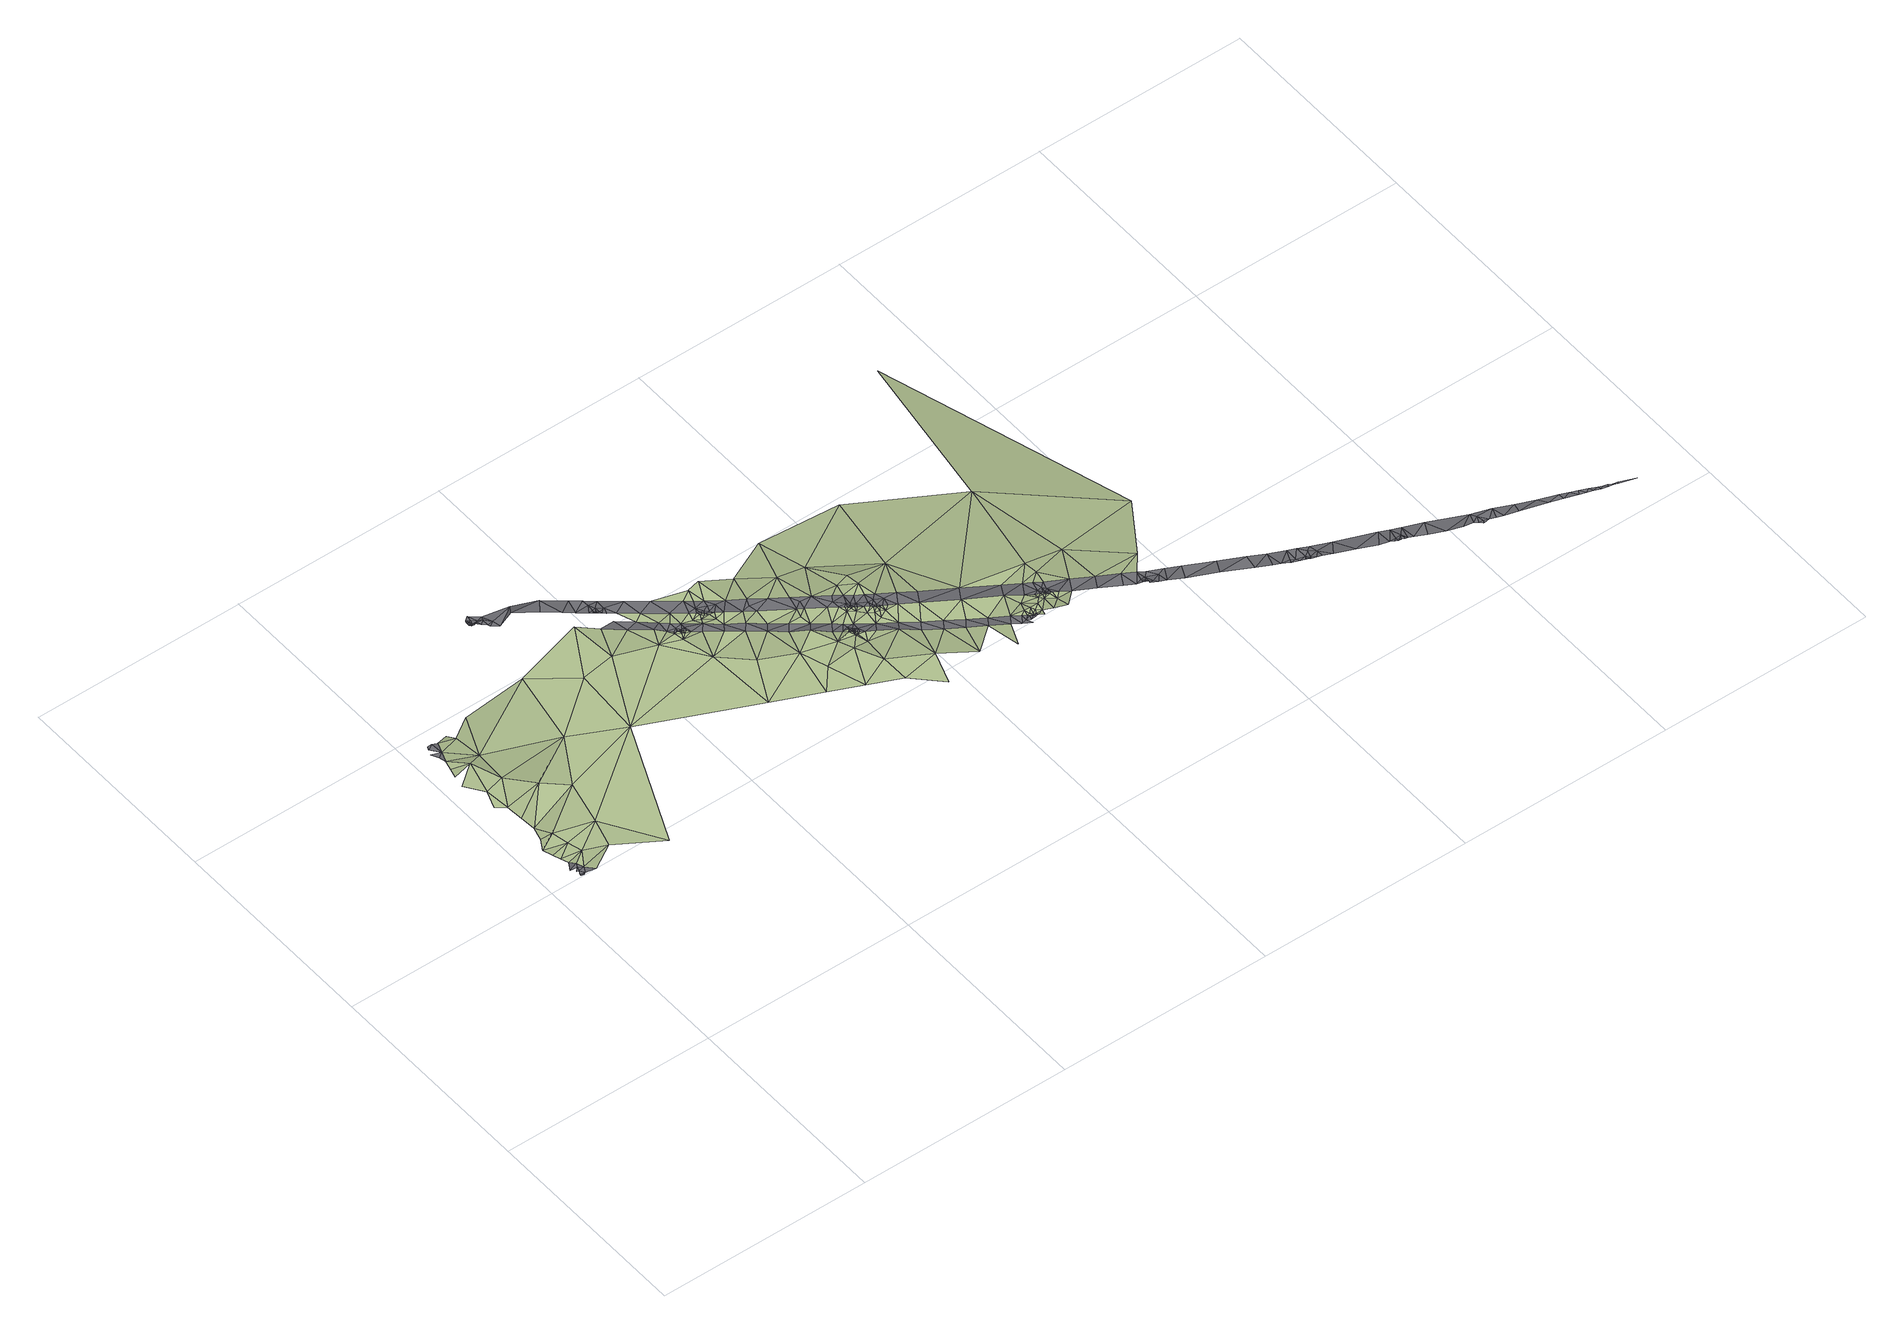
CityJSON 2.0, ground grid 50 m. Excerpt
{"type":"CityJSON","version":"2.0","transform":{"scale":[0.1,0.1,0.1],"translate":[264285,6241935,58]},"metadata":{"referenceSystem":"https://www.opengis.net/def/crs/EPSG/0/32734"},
"CityObjects":{
"road1":{"type":"Road","attributes":{"highway":"tertiary","name":"Upper Roodebloem Road","surface":"asphalt","lanes":1,"width":2.2,"oneway":"yes"},"geometry":[{"type":"MultiSurface","lod":"1","boundaries":[[[0,1,2]],[[1,3,2]],[[3,1,4]],[[4,5,6]],[[7,5,8]],[[8,9,7]],[[10,4,1]],[[10,5,4]],[[10,8,5]],[[11,10,1]],[[12,13,14]],[[14,13,15]],[[16,17,18]],[[18,13,16]],[[13,19,16]]]}]},
"terrain1":{"type":"TINRelief","geometry":[{"type":"CompositeSurface","lod":"1","boundaries":[[[20,21,22]],[[9,23,21]],[[22,24,20]],[[8,23,9]],[[23,8,10]],[[25,24,26]],[[21,23,22]],[[10,11,27]],[[22,26,24]],[[27,23,10]],[[25,26,28]],[[22,23,29]],[[26,22,29]],[[27,29,23]],[[30,31,32]],[[33,28,34]],[[28,26,35]],[[33,34,32]],[[32,36,30]],[[37,38,30]],[[29,35,26]],[[39,40,37]],[[27,41,29]],[[36,32,34]],[[35,34,28]],[[30,36,37]],[[39,37,12]],[[42,12,37]],[[42,13,12]],[[36,42,37]],[[43,19,13]],[[42,43,13]],[[36,34,44]],[[43,45,19]],[[34,35,44]],[[44,42,36]],[[42,46,43]],[[47,29,41]],[[47,35,29]],[[48,46,42]],[[48,42,44]],[[44,35,47]],[[49,48,44]],[[47,49,44]],[[47,50,49]],[[49,51,48]],[[52,50,47]],[[50,51,49]],[[53,47,54]],[[53,52,47]],[[51,50,55]],[[55,50,56]],[[52,56,50]],[[56,52,57]],[[58,57,52]],[[52,53,59]],[[59,60,52]],[[60,58,52]],[[53,54,61]],[[62,63,64]],[[64,63,65]],[[66,60,59]],[[67,58,60]],[[67,60,68]],[[59,69,66]],[[70,60,66]],[[68,60,70]],[[59,53,71]],[[70,66,72]],[[73,68,70]],[[66,74,72]],[[69,74,66]],[[59,75,69]],[[72,73,70]],[[73,72,76]],[[72,74,76]],[[77,74,69]],[[76,74,77]],[[77,69,78]],[[78,69,75]],[[59,71,75]],[[79,64,65]],[[80,79,65]],[[54,81,61]],[[82,81,54]],[[83,71,53]],[[84,79,80]],[[53,61,85]],[[84,86,79]],[[84,87,88]],[[85,83,53]],[[86,84,88]],[[87,89,88]],[[88,90,86]],[[88,89,91]],[[88,91,90]],[[89,87,92]],[[93,91,89]],[[87,94,92]],[[89,95,93]],[[90,91,96]],[[97,85,61]],[[98,81,82]],[[99,98,82]],[[89,92,95]],[[93,96,91]],[[81,97,61]],[[96,93,100]],[[100,93,95]],[[101,102,103]],[[92,104,95]],[[104,100,95]],[[92,94,105]],[[92,105,104]],[[102,106,103]],[[107,94,108]],[[94,107,105]],[[109,103,106]],[[110,97,81]],[[81,98,111]],[[112,98,99]],[[109,113,103]],[[114,108,115]],[[108,114,107]],[[116,113,109]],[[81,117,110]],[[81,111,117]],[[98,112,111]],[[118,99,119]],[[112,99,118]],[[115,120,114]],[[115,121,120]],[[113,116,122]],[[116,123,122]],[[117,111,124]],[[121,125,126]],[[127,111,112]],[[120,121,126]],[[111,128,124]],[[129,112,118]],[[111,130,128]],[[111,127,130]],[[131,126,125]],[[127,112,129]],[[119,132,118]],[[131,120,126]],[[128,130,133]],[[134,123,135]],[[136,130,127]],[[137,132,119]],[[138,130,136]],[[127,139,136]],[[140,133,130]],[[140,130,138]],[[141,127,129]],[[123,134,122]],[[139,127,141]],[[142,125,143]],[[139,144,136]],[[136,144,138]],[[125,142,131]],[[140,138,145]],[[145,138,144]],[[146,144,139]],[[141,146,139]],[[144,146,145]],[[146,141,147]],[[146,147,145]],[[148,141,129]],[[149,147,141]],[[129,118,150]],[[148,149,141]],[[134,135,151]],[[148,129,152]],[[153,143,154]],[[143,155,142]],[[132,150,118]],[[156,153,154]],[[143,153,155]],[[151,157,134]],[[152,129,150]],[[153,156,158]],[[159,156,160]],[[161,155,153]],[[156,159,158]],[[153,162,161]],[[153,163,162]],[[153,158,163]],[[164,122,134]],[[162,163,165]],[[166,165,163]],[[163,158,167]],[[168,165,166]],[[166,163,167]],[[158,169,167]],[[159,160,170]],[[171,150,132]],[[157,172,173]],[[174,134,157]],[[158,159,175]],[[176,170,160]],[[158,175,169]],[[160,177,176]],[[159,178,175]],[[170,179,159]],[[170,176,180]],[[159,179,178]],[[173,172,181]],[[177,182,176]],[[173,174,157]],[[182,180,176]],[[183,170,180]],[[183,179,170]],[[184,171,132]],[[185,178,179]],[[186,184,132]],[[183,185,179]],[[187,183,180]],[[182,187,180]],[[188,185,183]],[[183,187,188]],[[134,174,164]],[[189,187,182]],[[188,187,189]],[[190,191,181]],[[192,182,177]],[[181,191,173]],[[193,189,182]],[[194,192,177]],[[191,190,195]],[[182,192,193]],[[173,196,174]],[[195,197,191]],[[196,173,191]],[[184,186,198]],[[199,192,194]],[[200,199,194]],[[201,198,186]],[[191,197,202]],[[202,174,196]],[[191,202,196]],[[202,197,203]],[[199,200,204]],[[204,200,205]],[[203,206,202]],[[174,207,164]],[[201,208,209]],[[210,204,205]],[[202,206,211]],[[207,174,202]],[[204,210,212]],[[212,210,213]],[[213,214,215]],[[216,215,214]],[[217,213,215]],[[218,216,219]],[[216,218,215]],[[213,217,212]],[[220,218,219]],[[219,221,220]],[[222,220,221]],[[221,223,222]],[[218,224,215]],[[220,224,218]],[[220,222,225]],[[217,215,224]],[[220,225,224]],[[222,223,226]],[[226,223,227]],[[222,226,225]],[[224,225,228]],[[228,217,224]],[[229,212,217]],[[225,226,228]],[[230,217,228]],[[230,229,217]],[[231,228,226]],[[231,226,232]],[[231,230,228]],[[233,234,211]],[[229,230,235]],[[231,232,236]],[[230,237,235]],[[230,231,238]],[[236,232,239]],[[238,237,230]],[[231,240,238]],[[202,211,241]],[[231,242,240]],[[237,238,243]],[[231,236,242]],[[238,240,243]],[[240,244,243]],[[240,242,244]],[[245,234,233]],[[246,242,236]],[[242,246,244]],[[247,246,236]],[[248,236,239]],[[249,250,245]],[[207,202,241]],[[247,236,248]],[[251,250,249]],[[234,245,250]],[[251,252,250]],[[241,211,234]],[[234,250,253]],[[253,250,252]],[[253,252,254]],[[241,234,253]],[[253,254,255]],[[255,254,256]],[[255,256,257]],[[241,253,258]],[[258,253,255]],[[259,241,258]]]}]},
"road2":{"type":"Road","attributes":{"highway":"motorway_link","surface":"asphalt","lanes":1,"width":2.2,"oneway":"yes"},"geometry":[{"type":"MultiSurface","lod":"1","boundaries":[[[55,56,260]],[[260,56,63]],[[56,57,63]],[[65,63,57]],[[58,65,57]],[[261,58,67]],[[65,58,80]],[[67,68,261]],[[262,68,73]],[[58,261,80]],[[261,68,262]],[[263,262,73]],[[73,76,263]],[[76,264,263]],[[76,77,264]],[[265,262,263]],[[262,265,261]],[[265,263,264]],[[266,264,77]],[[266,77,78]],[[264,266,265]],[[84,80,261]],[[261,265,84]],[[78,75,266]],[[266,84,265]],[[87,266,75]],[[87,84,266]],[[75,71,87]],[[87,71,83]],[[83,94,87]],[[94,83,85]],[[85,108,94]],[[97,108,85]],[[108,97,115]],[[97,121,115]],[[121,97,110]],[[110,125,121]],[[125,110,117]],[[125,117,143]],[[143,117,124]],[[154,124,128]],[[154,143,124]],[[128,133,267]],[[140,268,133]],[[140,145,269]],[[268,140,269]],[[128,267,154]],[[133,268,267]],[[269,145,270]],[[271,270,145]],[[272,268,269]],[[145,147,271]],[[269,270,272]],[[270,271,273]],[[267,268,272]],[[273,272,270]],[[274,271,147]],[[271,274,273]],[[274,147,149]],[[274,272,273]],[[267,156,154]],[[156,267,272]],[[149,148,274]],[[274,156,272]],[[160,274,148]],[[160,156,274]],[[152,160,148]],[[150,160,152]],[[150,177,160]],[[177,150,171]],[[194,177,171]],[[184,194,171]],[[194,184,200]],[[198,200,184]],[[200,198,205]],[[198,201,205]],[[201,210,205]],[[210,201,209]],[[210,209,213]],[[209,275,213]],[[213,275,214]],[[275,276,277]],[[275,277,214]],[[216,214,277]],[[278,277,279]],[[277,278,216]],[[280,278,279]],[[280,279,281]],[[219,216,278]],[[219,278,280]],[[221,219,280]],[[221,280,281]],[[223,221,281]]]}]},
"road3":{"type":"Road","attributes":{"highway":"motorway","name":"Nelson Mandela Boulevard","surface":"asphalt","lanes":3,"width":6.6,"oneway":"yes"},"geometry":[{"type":"MultiSurface","lod":"1","boundaries":[[[282,283,96]],[[123,116,107]],[[284,175,285]],[[135,123,286]],[[287,282,100]],[[151,135,120]],[[104,288,287]],[[289,86,90]],[[290,291,292]],[[293,294,295]],[[296,297,298]],[[64,101,299]],[[300,301,302]],[[303,304,305]],[[297,306,298]],[[307,295,308]],[[309,299,310]],[[293,295,311]],[[312,313,314]],[[315,313,316]],[[317,318,315]],[[317,319,318]],[[320,321,322]],[[321,323,324]],[[321,325,315]],[[314,313,318]],[[326,291,290]],[[327,252,251]],[[328,166,167]],[[197,329,330]],[[330,331,189]],[[248,332,254]],[[332,256,254]],[[333,334,335]],[[336,337,338]],[[339,340,341]],[[342,343,344]],[[345,346,347]],[[348,349,350]],[[351,345,347]],[[352,353,354]],[[355,356,357]],[[358,359,360]],[[361,162,362]],[[363,364,365]],[[366,363,367]],[[368,369,337]],[[370,371,372]],[[373,372,374]],[[370,372,373]],[[375,376,369]],[[377,378,371]],[[378,377,369]],[[308,295,294]],[[79,101,64]],[[379,380,381]],[[382,383,384]],[[337,385,338]],[[380,386,381]],[[387,388,389]],[[390,391,382]],[[368,337,336]],[[388,387,392]],[[393,394,395]],[[396,397,391]],[[387,389,398]],[[397,399,386]],[[400,401,393]],[[401,402,383]],[[323,321,403]],[[315,318,313]],[[315,404,317]],[[316,322,315]],[[405,406,316]],[[315,325,404]],[[353,407,408]],[[409,355,334]],[[195,190,284]],[[142,157,131]],[[316,313,312]],[[320,403,321]],[[301,305,410]],[[304,297,296]],[[359,346,345]],[[331,411,185]],[[412,142,155]],[[211,204,233]],[[243,244,413]],[[185,188,331]],[[211,199,204]],[[244,414,413]],[[333,409,334]],[[354,415,352]],[[416,417,418]],[[406,322,316]],[[403,320,419]],[[289,283,282]],[[96,100,282]],[[376,378,369]],[[378,376,374]],[[233,212,245]],[[204,212,233]],[[364,420,421]],[[422,350,346]],[[423,421,420]],[[342,348,350]],[[312,405,316]],[[406,405,424]],[[284,425,328]],[[120,131,426]],[[168,328,362]],[[168,362,165]],[[181,172,412]],[[175,178,285]],[[168,166,328]],[[362,425,361]],[[284,328,167]],[[344,348,342]],[[351,359,345]],[[296,305,304]],[[410,309,310]],[[427,293,311]],[[322,290,320]],[[410,296,298]],[[305,296,410]],[[410,298,309]],[[309,306,428]],[[309,298,306]],[[342,350,429]],[[359,351,360]],[[290,322,406]],[[419,320,290]],[[362,162,165]],[[325,321,324]],[[322,321,315]],[[167,169,284]],[[195,285,329]],[[332,430,256]],[[352,407,353]],[[235,237,431]],[[192,203,330]],[[199,203,192]],[[178,185,411]],[[300,303,301]],[[301,303,305]],[[327,251,432]],[[433,432,431]],[[237,243,433]],[[331,330,329]],[[189,193,330]],[[411,331,329]],[[308,434,307]],[[435,302,310]],[[248,252,247]],[[413,433,243]],[[331,188,189]],[[244,246,414]],[[246,247,327]],[[327,432,413]],[[413,414,327]],[[433,413,432]],[[436,437,438]],[[291,437,292]],[[424,439,326]],[[364,363,420]],[[423,359,358]],[[423,440,359]],[[326,406,424]],[[419,290,292]],[[441,335,442]],[[415,443,444]],[[363,365,367]],[[440,422,346]],[[291,326,439]],[[290,406,326]],[[445,257,442]],[[446,357,444]],[[339,416,340]],[[423,358,447]],[[448,333,335]],[[409,356,355]],[[418,417,449]],[[340,416,450]],[[357,442,355]],[[442,334,355]],[[356,444,357]],[[445,442,357]],[[451,338,385]],[[385,339,451]],[[416,339,417]],[[418,450,416]],[[451,339,341]],[[417,367,449]],[[383,402,384]],[[390,382,384]],[[393,395,400]],[[402,401,400]],[[116,288,105]],[[90,96,283]],[[374,372,378]],[[428,62,309]],[[299,309,62]],[[437,291,438]],[[181,425,190]],[[361,161,162]],[[431,432,249]],[[431,237,433]],[[100,104,287]],[[287,452,282]],[[452,289,282]],[[343,429,408]],[[431,249,245]],[[229,235,431]],[[289,452,109]],[[104,105,288]],[[411,285,178]],[[361,155,161]],[[195,284,285]],[[411,329,285]],[[362,328,425]],[[361,181,412]],[[346,349,453]],[[346,453,347]],[[300,302,434]],[[248,254,252]],[[438,291,439]],[[436,427,437]],[[257,256,454]],[[335,334,442]],[[246,327,414]],[[247,252,327]],[[410,302,301]],[[441,454,448]],[[310,302,410]],[[302,435,434]],[[429,343,342]],[[415,354,443]],[[372,371,378]],[[377,371,455]],[[284,169,175]],[[190,425,284]],[[90,283,289]],[[289,106,102]],[[444,443,446]],[[425,181,361]],[[86,102,79]],[[79,102,101]],[[446,445,357]],[[335,441,448]],[[386,399,381]],[[203,199,206]],[[349,346,350]],[[245,212,229]],[[114,286,107]],[[256,430,454]],[[398,389,377]],[[329,197,195]],[[421,423,447]],[[420,456,423]],[[440,423,456]],[[350,422,429]],[[431,245,229]],[[107,116,105]],[[442,257,441]],[[257,454,441]],[[432,251,249]],[[116,109,288]],[[289,109,106]],[[391,390,396]],[[399,397,396]],[[417,366,367]],[[366,417,339]],[[102,86,289]],[[339,385,366]],[[288,109,452]],[[287,288,452]],[[142,412,157]],[[151,120,426]],[[307,434,435]],[[398,377,455]],[[422,440,456]],[[346,359,440]],[[292,437,311]],[[427,311,437]],[[408,407,457]],[[343,408,457]],[[392,379,388]],[[361,412,155]],[[157,412,172]],[[157,151,426]],[[131,157,426]],[[64,299,62]],[[379,392,380]],[[199,211,206]],[[192,330,193]],[[203,197,330]],[[369,368,375]],[[135,286,114]],[[123,107,286]],[[120,135,114]]]}]}
},
"vertices":[
[21,422,105],[29,430,99],[18,428,99],[18,432,99],[22,440,99],[25,450,99],[18,442,99],[9,452,99],[30,460,99],[24,476,93],[36,443,99],[47,417,109],[21,865,62],[32,892,58],[20,882,58],[11,900,58],[30,921,58],[20,920,58],[17,913,58],[43,918,55],
[12,510,93],[18,493,93],[51,514,100],[60,480,100],[7,537,87],[23,563,87],[43,552,100],[102,447,116],[34,599,82],[119,513,119],[29,743,71],[14,700,71],[34,684,71],[35,639,77],[96,663,118],[142,616,122],[67,744,85],[47,820,76],[2,788,66],[15,841,62],[8,817,66],[199,378,123],[82,836,64],[80,907,55],[211,731,119],[71,927,49],[131,941,52],[331,672,119],[248,910,113],[344,837,114],[424,850,114],[417,960,111],[516,817,114],[580,725,114],[586,558,119],[456,926,109],[495,891,109],[534,857,113],[554,840,109],[563,800,113],[560,822,113],[641,665,116],[507,941,108],[522,897,109],[544,912,108],[555,868,109],[571,815,113],[564,831,109],[569,827,109],[576,811,113],[570,824,113],[608,796,110],[573,821,113],[574,823,113],[575,819,113],[591,809,110],[574,822,113],[578,819,113],[583,816,113],[590,877,107],[572,854,109],[720,628,115],[694,510,119],[642,770,111],[588,839,109],[675,744,111],[619,854,108],[622,813,110],[613,833,108],[628,825,108],[631,845,108],[634,837,108],[652,807,108],[640,831,107],[655,787,108],[649,826,107],[643,836,107],[709,718,111],[740,564,117],[767,477,119],[644,835,107],[580,926,107],[631,887,107],[657,904,106],[660,824,108],[675,814,108],[647,874,107],[706,792,107],[689,761,111],[663,862,107],[743,692,108],[798,607,115],[812,571,117],[688,911,106],[729,777,107],[722,735,108],[698,838,106],[776,666,114],[839,511,118],[840,445,118],[794,733,106],[756,710,108],[754,883,94],[733,814,107],[810,640,108],[790,684,107],[786,709,108],[837,599,115],[827,627,108],[849,576,108],[832,613,115],[806,724,107],[928,462,117],[835,621,115],[822,832,97],[768,791,106],[837,609,115],[901,384,118],[840,614,108],[842,608,108],[839,617,108],[846,602,108],[844,699,106],[823,658,108],[843,612,108],[844,614,108],[845,611,108],[849,610,108],[862,601,108],[853,607,108],[917,564,110],[803,767,106],[881,589,108],[868,668,106],[840,645,106],[863,686,106],[857,632,106],[838,743,106],[883,656,106],[898,640,105],[893,607,105],[872,679,106],[877,676,106],[880,669,106],[860,938,82],[882,673,106],[883,672,106],[888,669,106],[883,673,106],[893,665,105],[910,632,105],[954,539,104],[872,719,106],[899,739,101],[890,830,83],[903,658,105],[912,613,105],[930,582,105],[914,651,105],[917,645,105],[921,630,105],[890,707,104],[931,623,105],[922,641,105],[990,514,104],[924,644,105],[1002,414,115],[928,638,105],[925,644,105],[934,638,105],[907,695,104],[934,715,104],[960,622,105],[943,633,104],[966,557,104],[925,684,104],[931,748,101],[942,672,104],[1027,490,104],[996,600,104],[1003,532,105],[1063,465,107],[1021,740,84],[978,650,104],[1067,556,104],[1040,507,105],[1013,628,102],[1057,933,68],[1075,384,113],[1100,440,108],[1076,483,105],[1084,584,102],[1138,512,105],[1113,458,108],[1131,445,108],[1144,453,108],[1140,439,108],[1153,476,102],[1147,439,108],[1149,433,108],[1152,435,108],[1150,432,108],[1157,431,108],[1158,425,112],[1158,452,108],[1162,441,108],[1172,432,108],[1167,418,112],[1176,452,108],[1173,491,102],[1187,464,108],[1197,458,103],[1192,420,111],[1155,541,100],[1229,561,97],[1191,480,100],[1217,442,103],[1200,474,103],[1202,469,103],[1220,410,111],[1207,465,103],[1284,800,70],[1214,462,103],[1208,469,103],[1210,468,103],[1190,519,100],[1221,462,103],[1232,456,103],[1254,443,100],[1208,508,100],[1233,529,97],[1226,497,100],[1271,472,100],[1318,557,83],[1315,447,99],[1423,449,93],[1360,422,99],[1388,406,99],[1514,585,72],[1382,1225,0],
[489,926,108],[573,836,109],[572,826,109],[575,824,113],[577,822,113],[580,826,109],[585,824,113],[843,634,106],[842,622,108],[842,617,108],[845,615,108],[847,613,108],[847,623,108],[850,618,108],[855,616,108],[1118,427,108],[1136,415,110],[1131,430,108],[1143,434,108],[1139,425,108],[1148,430,108],[1153,427,108],
[647,840,107],[639,844,107],[896,675,104],[918,662,105],[725,796,107],[654,833,107],[676,840,107],[637,856,108],[308,1131,58],[313,1120,67],[321,1134,58],[345,1072,105],[390,1036,108],[409,1062,108],[478,966,109],[477,964,109],[482,963,109],[539,958,107],[465,974,109],[474,976,108],[477,992,108],[471,969,109],[476,965,109],[475,968,109],[485,958,109],[453,1026,107],[424,1008,109],[496,967,108],[497,990,107],[365,1098,90],[290,1129,58],[290,1131,58],[289,1130,58],[290,1132,58],[292,1129,58],[288,1132,58],[289,1131,58],[288,1131,58],[298,1140,58],[293,1138,58],[295,1131,58],[289,1141,58],[288,1138,58],[288,1134,58],[300,1120,67],[1220,478,100],[885,674,106],[930,662,105],[949,652,104],[927,647,105],[1299,418,101],[1389,368,103],[1392,372,99],[1385,374,103],[1906,139,92],[1920,169,92],[1881,150,93],[1863,169,93],[1856,160,93],[1863,157,93],[1648,249,95],[1628,251,96],[1644,243,95],[1680,231,95],[1677,238,95],[1676,230,95],[1646,242,95],[1663,235,95],[1657,243,95],[1681,228,95],[1517,305,98],[1586,308,96],[1532,335,96],[1400,367,99],[1406,359,99],[1418,375,97],[1694,223,95],[1685,231,95],[1683,227,95],[880,685,106],[882,675,106],[1833,204,92],[1769,193,94],[1812,176,92],[1855,195,91],[1834,168,94],[1941,125,90],[2007,134,88],[2014,96,91],[2027,98,91],[2015,102,91],[2012,97,91],[2005,104,91],[1975,112,92],[1998,110,91],[2050,118,90],[2012,119,91],[2178,67,90],[2178,53,90],[2197,60,88],[2254,30,87],[2269,26,87],[2262,34,87],[1877,186,91],[2209,44,88],[2088,80,90],[2135,84,88],[2093,101,88],[2252,38,87],[2239,35,88],[2148,62,90],[2288,20,89],[2327,9,88],[2290,23,89],[2234,45,88],[2224,39,88],[2057,89,90],[2215,53,88],[2280,27,87],[2279,23,89],[2271,31,87],[290,1144,58],[288,1133,58],[291,1127,58],[296,1126,58],[1580,274,97],[1622,290,94],[1391,367,99],[482,977,108],[920,650,105],[862,704,106],[1211,472,103],[1217,468,103],[1454,336,97],[1853,163,93],[1849,168,93],[1850,161,93],[300,1152,58],[1746,238,91],[1726,210,95],[1677,265,95],[1706,237,93],[293,1122,67],[888,681,106],[812,746,106],[330,1085,67],[492,952,108],[1658,273,95],[1344,393,99],[1203,485,100],[1214,487,100],[1205,474,103],[444,991,108],[475,1008,108],[314,1097,67],[326,1104,67],[313,1102,67],[303,1112,67],[1690,246,95],[1382,385,99],[1393,387,97],[1468,366,97],[1422,352,99],[1405,397,97],[1437,381,97],[1705,219,95],[1378,374,103],[1844,164,93],[1855,159,93],[1869,155,93],[660,847,107],[1672,232,95],[1367,380,99],[2042,94,90],[1702,255,93],[1612,258,96]
]}
